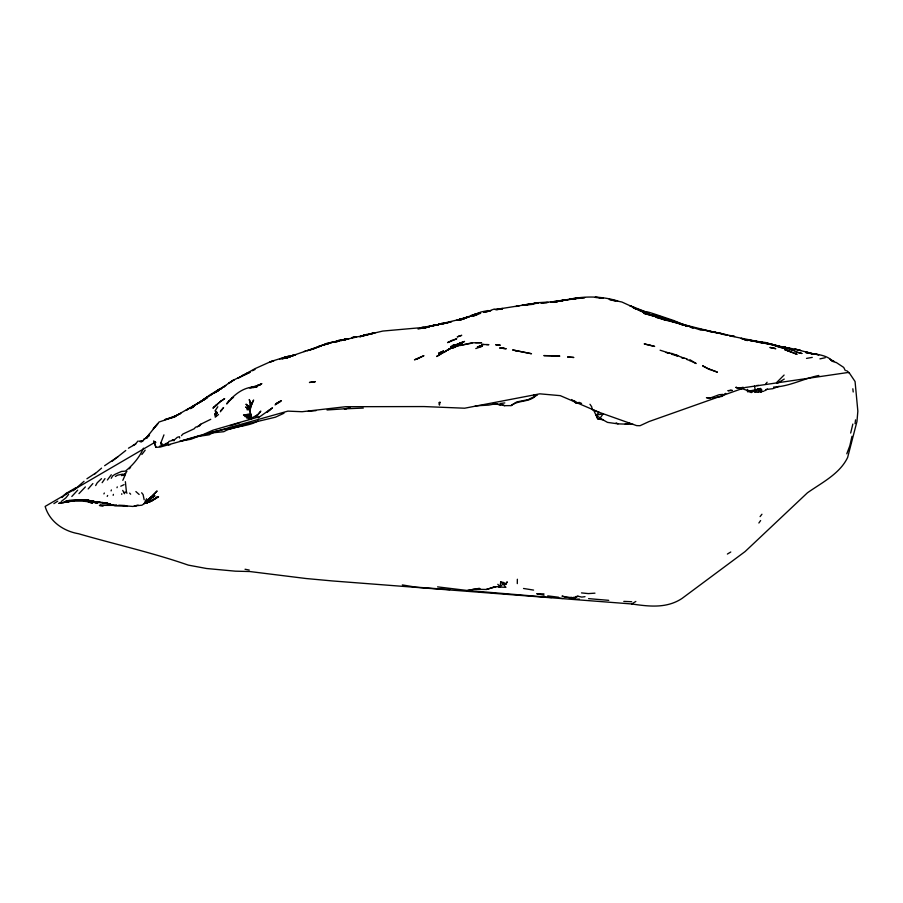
<?xml version="1.0" encoding="UTF-8"?>
<svg xmlns="http://www.w3.org/2000/svg" width="903" height="903" viewBox="0 0 903 903"><rect width="100%" height="100%" fill="white"/><g stroke="black" fill="none" stroke-linecap="round" stroke-linejoin="round"><path stroke-width="1.35" d="M761.895 390.085L760.552 388.493L758.181 388.866L758.294 392.094L755.134 392.263L754.355 391.371L752.086 391.213M517.295 583.609L517.351 579.241M855.547 419.872L855.039 423.654M500.725 581.938L503.106 584.015L505.985 584.151L503.693 582.503L500.725 581.938L500.115 586.578L495.487 586.758L486.265 589.478L473.838 589.253L467.427 590.494L437.571 586.882M249.781 407.321L250.086 402.614L249.228 399.566L251.61 404.149L250.233 409.533L245.639 407.005L250.154 409.657L249.781 407.321L246.113 404.296L249.781 407.321L250.154 409.657M149.311 435.923L149.446 433.948L159.03 422.017L175.137 416.644L164.956 419.602L175.848 415.888L171.954 417.468L180.86 413.326L174.663 416.599M144.153 499.765L143.103 494.573L141.647 492.778M146.625 498.749L144.435 502.937M216.28 411.339L217.431 413.292L216.122 412.039L215.253 417.175L218.515 414.511M755.574 389.532L755.134 392.263L757.357 389.227M852.85 424.06L850.671 433.045M851.98 436.341L849.836 445.777L846.788 453.803M113.168 495.352L113.394 494.37M159.413 446.296L161.434 446.048L160.802 443.034L163.951 434.874M122.819 480.34L125.336 474.651L121.51 475.61M117.006 487.688L117.255 486.875M164.639 444.615L167.823 443.08L165.305 443.678M257.118 415.764L260.786 411.136L255.549 417.197L257.366 414.951L249.521 419.206L251.44 417.626L248.088 418.665M111.08 490.882L111.396 489.957M147.358 437.932L148.182 435.912L141.387 441.962L139.22 441.319L142.99 440.867L140.529 441.454M107.209 496.402L107.649 495.476M103.901 493.907L104.33 493.027M143.498 448.159C139.547 457.257 133.068 465.022 125.37 471.14L121.589 471.411L115.212 474.21L112.638 475.904L111.238 478.308M215.456 415.707L214.711 414.172L215.998 412.389L215.072 410.786L217.815 406.768M505.985 584.151L507.226 581.814L505.962 583.496L503.106 584.015L500.115 586.578L497.801 584.32M167.676 443.587L168.985 441.398L173.816 440.088L172.022 440.201L174.256 440.653M760.529 389.814L761.455 392.026L759.604 389.904L758.294 392.094L763.69 391.247M107.389 479.99L111.283 474.741M220.388 411.791L221.653 409.725M75.592 487.891L66.416 493.252L61.991 497.53M210.749 419.308L200.748 424.218L199.563 425.934L195.432 427.277L194.303 428.711L182.891 434.038L181.458 435.675M758.87 523.006L760.619 520.546M141.861 454.48L145.191 450.157M765.642 384.114L767.098 382.24M760.089 516.606L761.94 514.236M102.141 482.676L104.985 478.601M258.077 417.92L272.48 407.84L267.694 411.678M221.258 410.504L223.572 407.569L221.088 410.493M125.619 473.748L124.569 475.068L123.068 474.572L125.619 473.748L124.704 474.177L126.894 471.468M138.08 440.957L135.01 444.434L128.463 448.204M226.811 403.776L228.99 401.192L226.811 403.776C233.888 394.577 244.6 385.976 256.903 387.105L249.454 387.929L260.651 384.554L253.156 387.556M754.355 391.371L755.416 390.119L760.552 388.493M149.446 433.948L146.241 437.865L146.783 437.707L143.633 439.242M95.662 485.566L97.208 482.8L101.52 478.658M174.335 439.908L177.281 437.323L179.449 436.691L179.663 438.023M154.413 493.727L149.582 498.546M776.524 382.635L784.097 375.05M228.493 401.79L232.308 398.121M725.165 393.99L725.752 393.369L722.107 396.361L716.429 397.376M147.279 501.436L151.411 496.977L146.331 501.944L157.099 490.972L155.056 493.027M129.174 468.849L130.574 467.404M78.967 493.625L85.379 486.92M73.132 490.803L84.024 481.31M267.141 412.332L270.042 409.533L268.473 410.967M88.178 488.929L92.874 483.556M101.565 468.138L94.86 473.951M215.794 405.549L219.136 402.614L212.927 408.156L214.575 406.7M71.811 496.481L77.647 490.182M215.659 415.617L216.122 412.039M633.071 424.365L617.991 423.868L607.505 422.39L602.944 419.827L597.718 418.845L596.048 415.233L599.321 412.378L560.266 395.649L539.813 393.832L464.627 408.212L424.06 406.564L345.646 406.711L302.099 411.723L287.888 411.125L160.271 447.041L155.892 447.369L153.6 440.969L155.869 442.391L154.526 441.883L155.892 447.369M585.02 596.68L581.735 597.086L577.897 596.194L574.139 598.757L562.005 596.104L565.854 597.346L571.938 597.436M125.754 450.507L112.175 461.207M64.023 495.228L66.416 493.252M215.275 392.512L216.189 391.778L213.819 393.2L224.305 386.507L223.346 387.105M217.95 390.051L215.761 391.755L234.182 379.768L228.448 383.459L233.109 380.242L249.183 372.758M68.639 494.37L65.896 497.835L61.223 501.526M197.52 426.724L200.748 424.218M148.566 499.382L150.575 497.824L147.55 500.16M57.702 501.199L53.898 503.614M190.567 408.675L195.296 405.108M210.67 395.209L212.792 393.595L211.923 394.182M203.006 400.3L206.889 397.76M211.223 394.769L212.792 393.595M204.247 399.103L207.566 396.744L200.963 401.542L209.665 395.051L220.129 388.741L216.776 390.965M220.072 389.374L221.63 388.245M202.848 400.334L210.038 395.57M115.403 476.445L117.548 475.17L122.785 474.154M233.425 397.264L231.45 398.618L233.538 397.252M500.443 405.041L496.368 403.63L493.061 403.528L504.63 405.673L511.075 405.605C517.803 400.243 527.849 402.309 534.745 396.789M216.776 391.642L218.966 390.13M191.684 407.908L193.942 406.373L192.328 407.467M104.635 465.711L117.909 456.76M200.376 401.993L202.024 400.887M219.09 389.915L221.303 388.425M197.825 403.528L206.256 398.234M219.903 389.385L221.517 388.324M86.914 478.759L95.357 473.251M511.075 405.605L516.697 401.948L528.244 399.611L537.42 395.04L533.729 395.04M144.954 503.253L141.839 505.228L134.355 505.894L136.771 505.567M172.879 417.536L201.256 401.338L192.994 406.361L206.561 397.568L205.365 398.302M124.095 484.651L120.776 486.198M275.043 404.928L280.472 401.542M448.407 349.754L450.676 348.377M154.661 442.481L45.15 506.425C49.473 521.505 63.424 531.156 78.527 533.729C114.952 544.295 152.28 552.591 188.264 565.109L206.539 568.506L235.344 571.17L249.792 571.531L306.14 578.53L332.575 580.956L631.682 603.96L635.836 601.454M727.378 554.058L730.775 552.004M448.091 349.664L452.809 347.26L462.189 344.483L450.292 348.366L436.634 356.504L441.24 353.762M443.836 352.509L446.116 351.132M784.255 379.057L777.043 383.425M764.694 390.751L767.494 389.08M445.8 351.041L450.292 348.366L455.067 347.192L452.753 347.903M223.549 387.003L225.829 385.649M189.732 408.212L190.691 407.648L186.153 410.289L188.411 408.969M245.04 374.519L237.636 378.357L255.041 368.65L271.035 361.46L285.574 356.933L295.258 354.981L290.224 356.087L294.739 355.003L291.827 356.03L288.847 356.911L305.62 351.12M475.791 348.569L482.371 346.21L477.574 347.181M215.377 392.139L217.251 391.123M148.205 502.316L151.332 500.51L146.117 503.039L150.903 501.267L153.296 499.641L146.546 502.892L152.314 500.397L157.438 496.853L152.9 500.217L145.439 503.287M246.429 373.47L247.433 372.905M132.899 445.495L135.789 444.028L135.01 444.434M257.942 420.933C247.512 427.153 234.306 425.494 223.82 431.69L212.498 432.853L215.84 431.431M215.365 416.091L216.562 415.436M213.368 432.402L209.236 434.794L197.701 436.488M419.455 357.848L423.925 355.658L414.477 359.823L419.082 358.028L416.983 359.033M336.176 341.142L348.626 338.817L327.067 343.253L322.913 345.251L334.72 341.639L322.992 344.878L307.28 350.68L311.795 349.382M151.264 501.12L148.306 502.271L158.556 496.74L151.602 501.041L146.546 502.892M748.305 391.417L751.296 392.591L757.267 389.261L758.994 389.159M147.776 500.499L154.977 495.77L147.686 500.375M217.251 391.45L218.154 390.999M161.434 446.048L163.635 444.953L160.802 443.034M249.894 372.002L247.377 373.244L248.686 372.646M455.293 345.544L462.144 342.632L450.597 346.662L454.119 345.826M252.434 370.749L255.007 369.485M286.488 357.96L294.886 354.71L287.707 357.678L286.488 357.96L290.913 356.279L281.804 358.841L285.314 358.186M313.386 348.885L321.773 345.68L310.158 349.856M466.162 318.082L459.774 319.29L471.253 315.858M247.727 373.255L250.187 372.138M256.836 385.897L261.689 383.752L256.836 385.897L258.145 385.434M779.12 386.27L772.754 388.696L766.004 389.509M248.133 373.12L242.805 375.377L246.508 373.808M283.982 413.224L275.404 417.197L209.801 432.842M495.487 586.758L486.265 589.478M461.896 319.177L469.131 316.75L457.539 320.136M467.652 317.246L460.541 319.955L473.996 314.899L480.644 313.375M147.031 502.734L147.584 502.519L144.22 503.535M138.114 505.07L133.001 506.459L123.135 505.657L127.47 506.402M709.205 398.404L719.138 394.713L723.066 394.397M244.578 425.121L230.163 429.015M451.827 347.96L457.528 345.973M279.704 359.089L287.154 356.764L282.628 358.051M229.768 425.832L239.746 422.751M490.701 310.293L494.189 309.086L497.835 309.481M322.992 344.878L330.385 343.016L318.578 346.391M202.159 435.009L212.973 430.212L258.935 416.847M434.264 325.125L431.137 326.186L447.132 322.664L438.26 324.538M464.797 318.093L462.618 318.827L468.838 316.513M314.616 348.377L303.939 351.56M348.648 338.93L340.95 340.51L373.605 333.263L359.721 336.796L365.929 334.911L361.268 336.108M443.508 352.407L438.756 354.01L441.206 353.22M551.552 597.56L467.427 590.494L479.391 588.293M343.919 339.517L340.95 340.51L345.522 339.223L337.722 340.724L339.223 340.341M470.768 315.948L473.996 314.899M198.118 436.386L190.917 439.264L179.742 441.228M284.197 357.611L288.689 356.154M182.474 440.517L201.267 435.088M360.839 336.198L382.782 331.062L423.417 327.45L421.035 327.676L435.517 325.114L428.948 326.389L433.259 325.464L432.221 325.69M478.421 313.239L470.903 315.497M571.746 399.521L575.809 402.941L579.421 402.433L581.588 403.438M438.169 324.595L442.21 323.353L438.169 324.595L441.432 323.951M345.522 339.223L344.099 339.652L347.091 338.76M477.416 346.797L482.078 345.499L479.606 345.962M473.037 315.237L481.073 311.975L488.173 310.53M477.145 314.854L472.89 316.005L476.152 315.124M434.614 325.509L436.804 324.922L434.636 325.43M456.692 320.204L460.846 319.109L459.774 319.29M495.296 309.65L502.316 309.119M818.863 375.467C803.478 378.617 789.448 386.563 773.544 387.094M125.37 481.683L126.431 491.932L124.287 492.474L124.58 493.727L122.718 490.408M293.317 355.489L295.586 354.924M437.052 324.82L434.828 325.294L460.846 319.109M423.654 327.947L426.859 327.168L418.044 329.053M250.605 387.759L254.42 386.823M145.733 502.869L148.555 502.181M425.9 327.349L426.972 327.089M555.447 302.11L558.11 301.467M63.086 502.508L73.685 500.668M488.094 311.332L483.613 312.393L490.498 310.846M249.521 419.206L251.745 418.687M738.586 388.335L743.124 387.274M342.395 340.025L346.255 339.404M458.747 319.865L460.846 319.402L457.708 319.888M67.499 501.481L72.048 500.872L58.763 503.377L74.317 500.747L68.865 501.142L81.936 501.097L97.648 502.61L95.199 502.497M346.673 408.653L327.033 409.973M515.737 306.523L518.22 306.015M559.239 301.23L563.765 300.304L559.454 301.184M451.556 321.852L443.023 323.748L450.304 321.999M593.384 409.646L596.048 415.233L603.227 413.766L599.908 418.371L597.718 418.845L596.036 414.612M819.924 358.875L825.218 357.735M575.493 596.669L577.897 596.194M497.632 309.345L501.244 308.623L496.469 309.56L502.486 308.487L498.907 309.052M433.835 325.407L436.081 324.967M498.761 308.995L539.001 302.618L551.541 301.884L573.676 298.735L569.466 299.051M247.614 405.853L249.217 408.754L247.377 407.93L247.083 409.77L249.555 409.736L251.44 416.926L246.474 417.694L251.44 416.926L249.555 409.736L253.608 400.018L251.61 404.149L250.086 402.614M575.809 402.941L577.796 402.546M461.896 319.244L464.007 318.838M458.814 319.978L460.902 319.572M477.484 313.962L474.086 314.605L479.786 313.33M569.703 299.232L576.08 298.6L560.447 300.789L566.204 299.931L562.14 300.631M350.104 407.772L344.404 408.845L363.299 408.077M315.994 410.651L308.307 411.226M475.881 589.467L480.024 588.688M625.192 424.015L629.718 423.18M168.342 444.942L170.464 444.558M568.405 299.48L550.593 302.144M806.514 358.401L812.26 357.385M70.016 501.086L65.276 501.921L73.707 500.793L66.021 501.786M579.354 599.061L573.8 599.321M429.117 326.514L432.481 325.938M488.557 311.027L490.837 310.643M283.553 358.446L285.517 358.13M516.821 306.241L519.225 305.846M472.348 315.678L474.538 315.328M472.055 343.151L459.74 345.522L471.976 342.813L481.592 342.7L475.61 342.688M496.368 403.63L488.805 405.097L475.305 405.865M569.94 597.899L572.209 597.549M555.131 301.85L557.648 301.467M553.257 302.121L557.772 301.444M569.567 299.311L574.218 298.622L570.211 299.164M124.467 475.779L123.09 475.136M423.654 327.496L420.008 328.015L423.597 327.597L421.17 327.789L422.311 327.721M575.346 298.385L577.006 298.182L571.114 298.916C586.521 295.981 602.741 296.342 617.72 300.992M424.839 327.326L427.198 326.999M529.892 304.074L524.677 304.774M248.314 416.091L244.837 416.543L248.427 415.752L251.44 416.926M712.738 397.986L714.86 397.704M504.822 402.919L500.002 403.494L504.63 405.673M594.964 593.169L588.304 593.598L581.487 592.899M754.479 386.1L755.314 390.265L748.474 390.92L742.661 388.809M748.643 390.897L755.314 390.265M547.895 302.46L541.247 302.968M498.422 586.995L505.906 587.334L503.106 584.015M577.852 298.464L581.983 298.148M546.902 302.595L540.976 302.945M113.597 505.387L99.928 505.341L117.029 505.319L113.834 505.375M756.635 385.513L758.678 385.412M538.267 303.092L521.878 305.383L532.273 304.401M98.314 502.599L94.736 502.203L100.888 502.519M645.182 312.19L648.546 312.156L654.348 313.984L673.762 320.531L685.998 325.656M492.824 587.311L495.657 587.277M573.349 597.368L575.764 597.346M97.964 502.565L90.255 502.068L97.106 502.836L90.91 501.673M89.273 500.364L76.292 499.946L89.307 500.578M125.077 505.511L118.733 505.206M80.435 500.16L88.144 500.499L76.89 500.093L89.092 500.589M608.724 600.337L588.587 598.633M81.056 500.206L88.686 500.499M631.671 601.725L623.792 601.398M126.149 506.165L115.076 505.861L108.304 503.716L92.84 501.504L96.666 502.203M710.605 398.088L706.451 397.659L709.961 398.144M486.435 344.585L488.873 344.664L481.671 344.427L484.019 344.517M88.494 500.454L75.547 500.025L78.956 500.149M107.039 503.129L95.978 501.673M107.581 503.231L104.545 503.05L110.505 503.897M93.472 501.616L80.367 499.991L84.397 500.251M543.967 593.881L536.743 593.734L544.08 595.212M449.796 589.648L415.324 587.085L402.332 584.918M597.605 297.538L595.19 297.358L599.457 297.685M501.65 348.231L504.269 348.434L499.63 347.982L506.233 348.761L503.705 348.389M80.367 499.991L83.042 500.194M631.682 603.96C648.964 606.5 666.628 608.645 682.002 598.463L745.11 551.552L807.451 492.79C821.865 482.631 839.79 473.849 847.635 457.46L856.97 421.475L857.85 411.17L855.062 381.506L849.283 372.905L846.619 370.636M765.676 343.095L790.317 348.626L782.054 346.854M96.181 501.662L98.754 501.865M98.371 501.966L95.628 501.707L98.653 501.989M558.991 598.136L562.671 598.452M748.542 340.205L751.183 340.431L745.878 339.833L768.792 343.546L775.598 345.409L750.528 340.623M102.49 502.61L106.182 502.948L103.247 502.644M721.339 334.2L727.525 334.844L722.547 334.257M744.794 339.607L747.312 339.878M831.347 360.139L830.049 359.349L835.602 362.509M729.737 335.86L758.43 341.639M101.915 502.553L105.651 502.994M558.573 597.244L547.737 595.867M681.562 357.464L687.081 358.886M759.434 342.451L761.805 342.745M729.906 335.837L734.602 336.435L708.844 331.266M86.191 500.68L88.325 500.962M765.259 343.05L773.973 345.036L765.541 342.519L758.17 341.571L767.945 343.682L752.312 340.691M98.822 501.944L96.587 501.628L99.116 502.045M89.69 500.657L94.318 501.458M666.03 352.509L672.363 353.558L684.068 358.265L681.663 357.644M89.645 501.526L93.178 502.068M811.368 353.558L818.976 354.8L805.848 352.588L813.592 354.044L809.731 353.197M748.88 340.126L757.324 341.469M660.116 350.206L669.744 353.276L667.272 352.757M94.465 501.504L89.837 500.702M715.424 332.327L700.841 329.437L721.362 333.489L707.817 331.096M777.178 345.905L779.808 346.368L776.636 345.815M790.317 348.626L782.709 346.989L796.999 349.517L800.6 350.477L794.854 349.134L814.811 354.179L813.084 353.795C820.33 354.698 828.175 356.019 833.3 361.776M90.582 500.601L93.212 501.086M666.324 320.328L708.81 330.893L707.602 330.622M781.772 346.763L788.342 348.027M776.873 345.872L779.458 346.368M245.04 569.251L249.239 570.064M784.323 347.237L786.592 347.689M97.095 501.605L99.285 502.034M664.281 318.714L669.62 319.989M515.049 350.511L531.495 353.728L512.611 349.924L516.922 350.962M523.526 588.474L533.583 590.088M640.159 310.801L644.923 311.919M741.6 389.046L735.922 387.387L740.753 388.538M735.922 387.387L739.647 388.279M777.415 346.639L786.885 349.19L772.381 344.664L776.151 346.142M653.625 314.65L662.554 317.179M665.139 320.102L656.21 317.292L676.494 322.405L682.961 324.956L646.119 313.194L653.569 315.644M805.882 351.786L807.756 352.317M671.403 354.269L677.826 355.635L674.169 354.732L677.194 356.154M685.501 325.893L687.33 326.434M849.283 372.905L847.973 372.499L745.212 387.5L649.088 421.532L640.035 425.708L636.604 425.618L595.28 410.944L592.221 409.623L591.679 406.734L589.975 404.273M658.75 317.235L661.865 318.228M670.748 320.272L672.6 320.881M647.27 312.517L633.127 307.663L639.008 310.068M250.639 415.786L246.891 414.545L243.505 415.087L249.77 414.274L246.891 414.545L251.124 416.012M659.664 316.727L661.583 317.359M834.327 361.516L831.257 360.478L832.645 361.008M661.425 317.303L656.91 315.768L658.784 316.456M654.63 315.982L658.806 317.404M647.598 312.585L629.741 305.586L635.757 308.341L621.862 302.008L609.198 299.378L615.304 301.117M654.957 315.181L700.931 330.114M659.721 316.795L661.538 317.461M633.703 308.149L635.859 308.928M689.644 360.489L696.134 363.525L690.039 359.8M686.664 359.405L690.05 360.647M758.181 388.866L759.209 389.261M659.924 317.879L665.545 320.215M689.779 326.852L693.03 328.331M602.944 419.827L596.048 415.233M616.185 422.852L617.991 423.868M573.811 400.548L576.17 401.993M836.031 362.351L843.695 367.408L845.343 370.636M135.879 491.559L139.141 494.472M249.634 417.276L251.406 418.789M214.711 414.172L215.625 415.143M129.626 493.117L130.642 494.201M747.368 389.34L748.474 390.92L747.763 391.902L747.312 391.022M759.604 389.904L760.54 392.094M126.431 491.932L126.928 493.286M852.85 388.764L853.2 391.992M121.747 493.749L121.77 494.381M440.009 402.286L439.434 405.12L438.96 402.58L440.009 402.286M154.639 426.984L153.273 428.823L157.754 423.789L154.639 426.984M217.025 404.544L214.18 407.039L217.025 404.544M193.976 405.661L191.887 407.321L195.127 404.792L193.976 405.661M220.885 401.169L219.587 402.185L224.689 398.595L220.885 401.169M451.816 340.476L447.583 342.609L456.749 338.794L451.816 340.476M205.76 398.607L203.502 399.984L206.99 397.862L205.76 398.607M281.364 400.661L275.618 403.912L281.364 400.661M459.785 343.061L457.686 344.28L464.537 341.447L459.785 343.061M443.497 351.019L438.768 353.152L443.497 351.019M459.13 336.164L457.223 336.898L461.738 335.318L459.13 336.164M459.706 344.653L457.539 345.42L462.201 343.896L459.706 344.653M272.367 361.245L269.568 362.227L273.891 360.726L272.367 361.245M365.783 334.674L362.746 335.656L367.419 334.37L365.783 334.674M373.718 332.868L369.045 334.155L375.264 332.665L373.718 332.868M339.562 341.018L334.968 342.056L339.562 341.018M431.431 326.017L429.207 326.547L431.431 326.017M425.979 327.529L424.828 327.8L429.117 326.965L425.979 327.529M457.652 344.37L452.866 345.375L457.652 344.37M537.488 302.889L531.314 303.984L539.001 302.618L537.488 302.889M353.457 337.327L351.888 337.62L356.561 336.763L353.457 337.327M313.939 381.879L312.269 382.172L315.373 381.63L309.436 382.477L313.939 381.879M69.531 500.928L66.009 501.526L70.186 500.883L69.531 500.928M576.012 298.464L574.387 298.735L584.704 297.629L576.012 298.464M730.617 390.344L727.874 390.706L732.333 390.412L730.617 390.344M69.294 500.454L65.953 500.849L78.256 500.002L69.294 500.454M552.004 355.737L543.843 355.601L559.826 356.098L552.004 355.737M600.856 297.911L598.903 297.888L603.238 298.001L600.856 297.911M573.653 357.464L567.761 357.001L573.653 357.464M498.072 344.935L495.679 344.777L500.285 345.194L498.072 344.935M103.134 505.77L99.488 505.477L103.134 505.77M774.876 348.411L769.887 347.463L775.801 348.727L774.876 348.411M650.634 345.409L644.2 343.908L654.641 346.413L650.634 345.409M654.449 316.219L643.636 313.273L658.874 317.619L654.449 316.219M92.388 502.982L88.381 502.068L92.388 502.982M688.188 326.355L681.234 324.29L688.188 326.355M801.83 353.468L795.927 351.933L801.83 353.468M777.257 345.815L772.279 344.404L778.928 346.334L777.257 345.815M717.23 372.092L709.713 369.304L717.23 372.092M747.289 340.533L741.239 338.399L747.289 340.533M794.821 350.861L788.827 348.885L794.821 350.861M789.673 351.38L784.617 349.596L797.089 354.371L787.36 350.285L790.972 351.899L789.673 351.38M644.02 312.494L637.913 309.639L644.02 312.494M709.623 369.508L702.794 365.907L709.623 369.508"/></g></svg>
